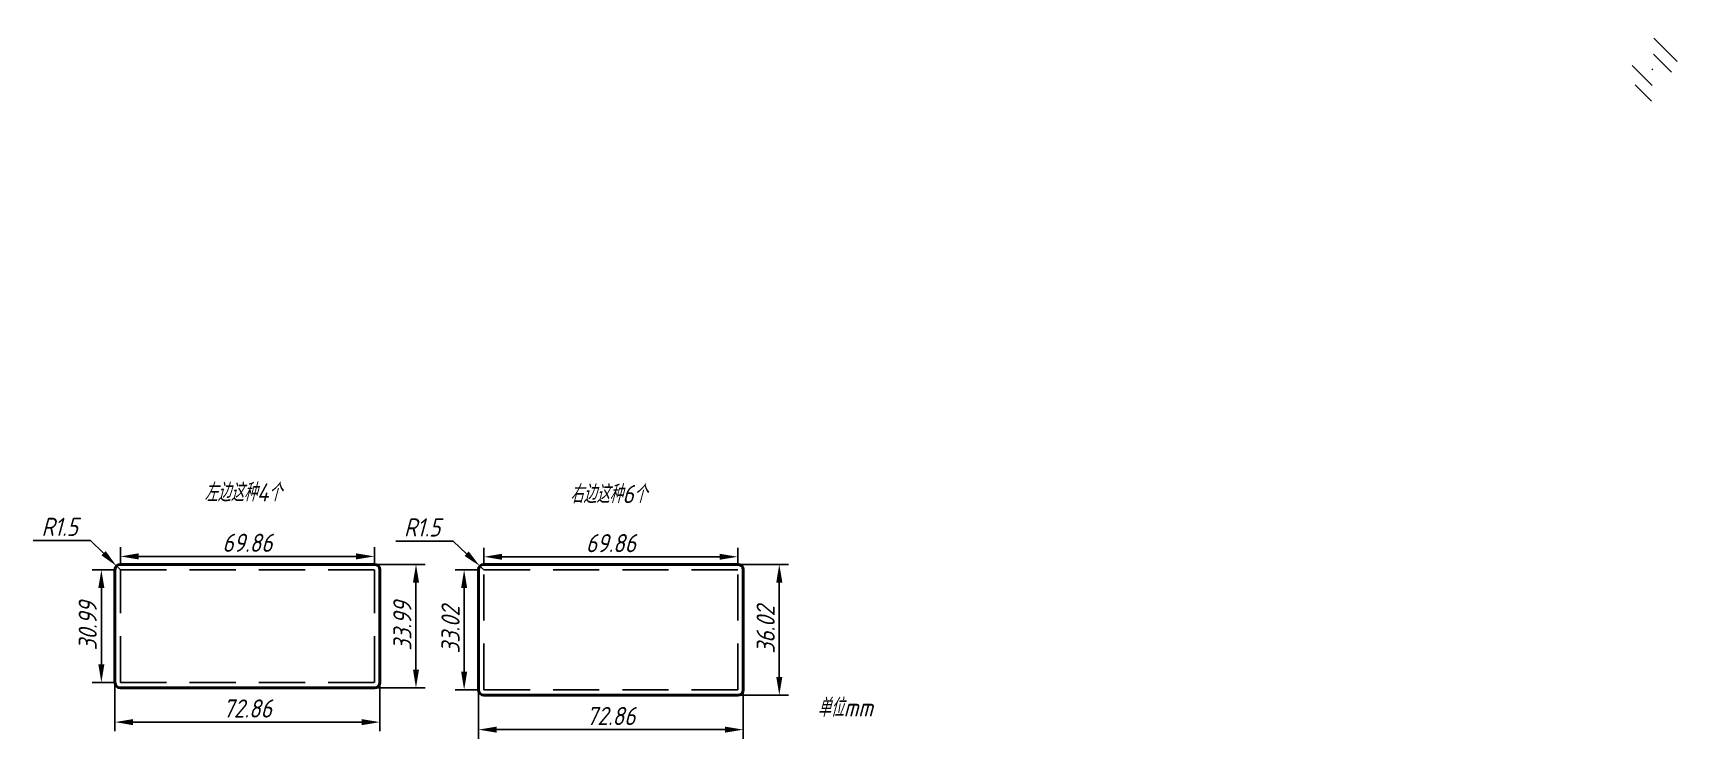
# Model space of a CAD drawing. Header units: millimetres. Extents: x -11 to 446, y -3 to 191.
import ezdxf

# ---------------------------------------------------------------- set-up
doc = ezdxf.new("R2010")
doc.units = ezdxf.units.MM
doc.linetypes.add('DASHED', pattern=[19.05, 12.7, -6.35])
doc.layers.add('101', color=7, linetype='Continuous', lineweight=40)
doc.layers.add('标注', color=6, linetype='Continuous')
doc.layers.add('虚线', color=2, linetype='DASHED')
doc.styles.add('gb', font='gbeitc.shx', dxfattribs={"bigfont": 'gbcbig.shx'})
doc.dimstyles.new('ISO-25', dxfattribs={"dimscale": 2, "dimtxt": 2.5, "dimasz": 2.5, "dimexe": 1.25, "dimexo": 0.625, "dimtad": 1, "dimtoh": 1, "dimdsep": 46, "dimtxsty": 'gb', "dimcen": 2.5, "dimadec": 0, "dimazin": 0, "dimtfac": 1, "dimtmove": 0, "dimatfit": 3, "dimfxl": 0, "dimarcsym": 0})
doc.dimstyles.new('ISO-25$4', dxfattribs={"dimscale": 2, "dimtxt": 2.5, "dimasz": 2.5, "dimexe": 1.25, "dimexo": 0.625, "dimtad": 1, "dimtoh": 1, "dimdsep": 46, "dimtxsty": 'gb', "dimcen": 2.5, "dimadec": 0, "dimazin": 0, "dimtfac": 1, "dimtmove": 0, "dimatfit": 3, "dimfxl": 0, "dimarcsym": 0})

# ---------------------------------------------------------------- blocks, each defined once
blk = doc.blocks.new('*D26')
at = {"layer": 'Defpoints', "color": 0, "transparency": 16777216}
for p in [(10.99, 17.09), (83.85, 17.09), (83.85, 1.57)]:
    blk.add_point(p, dxfattribs=at)
at = {"layer": '标注', "color": 0, "lineweight": -2, "transparency": 16777216}
for p, q in [((10.99, 15.84), (10.99, -0.93)), ((83.85, 15.84), (83.85, -0.93)), ((15.99, 1.57), (78.85, 1.57))]:
    blk.add_line(p, q, dxfattribs=at)
at = {"layer": '标注', "color": 0, "transparency": 16777216}
for points in [[(15.99, 2.4), (15.99, 0.73), (10.99, 1.57)], [(78.85, 2.4), (78.85, 0.73), (83.85, 1.57)]]:
    blk.add_solid(points, dxfattribs=at)
at = {"layer": '标注', "color": 0, "transparency": 16777216, "insert": (47.42, 5.32), "char_height": 5, "attachment_point": 5, "style": 'gb'}
blk.add_mtext('72.86', dxfattribs=at)
blk = doc.blocks.new('*D27')
at = {"layer": 'Defpoints', "color": 0, "transparency": 16777216}
for p in [(78.86, 44.99), (77.28, 11), (93.81, 11)]:
    blk.add_point(p, dxfattribs=at)
at = {"layer": '标注', "color": 0, "lineweight": -2, "transparency": 16777216}
for p, q in [((80.11, 44.99), (96.31, 44.99)), ((93.81, 39.99), (93.81, 16)), ((78.53, 11), (96.31, 11))]:
    blk.add_line(p, q, dxfattribs=at)
at = {"layer": '标注', "color": 0, "transparency": 16777216}
for points in [[(92.98, 39.99), (94.64, 39.99), (93.81, 44.99)], [(92.98, 16), (94.64, 16), (93.81, 11)]]:
    blk.add_solid(points, dxfattribs=at)
at = {"layer": '标注', "color": 0, "transparency": 16777216, "insert": (90.06, 27.99), "char_height": 5, "attachment_point": 5, "rotation": 90, "style": 'gb'}
blk.add_mtext('33.99', dxfattribs=at)
blk = doc.blocks.new('*D28')
at = {"layer": 'Defpoints', "color": 0, "transparency": 16777216}
for p in [(11.42, 44.54), (12.49, 43.49)]:
    blk.add_point(p, dxfattribs=at)
at = {"layer": '标注', "color": 0, "lineweight": -2, "transparency": 16777216}
for p, q in [((-11.48, 51.56), (4.3, 51.56)), ((4.3, 51.56), (7.86, 48.05)), ((12.49, 43.49), (11.42, 44.54))]:
    blk.add_line(p, q, dxfattribs=at)
at = {"layer": '标注', "color": 0, "transparency": 16777216}
blk.add_solid([(8.44, 48.64), (7.27, 47.46), (11.42, 44.54)], dxfattribs=at)
at = {"layer": '标注', "color": 0, "transparency": 16777216, "insert": (-4.22, 55.31), "char_height": 5, "attachment_point": 5, "style": 'gb'}
blk.add_mtext('R1.5', dxfattribs=at)
blk = doc.blocks.new('*D29')
at = {"layer": 'Defpoints', "color": 0, "transparency": 16777216}
for p in [(12.49, 43.49), (7.25, 12.5), (12.49, 12.5)]:
    blk.add_point(p, dxfattribs=at)
at = {"layer": '标注', "color": 0, "lineweight": -2, "transparency": 16777216}
for p, q in [((11.24, 43.49), (4.75, 43.49)), ((7.25, 38.49), (7.25, 17.5)), ((11.24, 12.5), (4.75, 12.5))]:
    blk.add_line(p, q, dxfattribs=at)
at = {"layer": '标注', "color": 0, "transparency": 16777216}
for points in [[(6.41, 38.49), (8.08, 38.49), (7.25, 43.49)], [(6.41, 17.5), (8.08, 17.5), (7.25, 12.5)]]:
    blk.add_solid(points, dxfattribs=at)
at = {"layer": '标注', "color": 0, "transparency": 16777216, "insert": (3.5, 28), "char_height": 5, "attachment_point": 5, "rotation": 90, "style": 'gb'}
blk.add_mtext('30.99', dxfattribs=at)
blk = doc.blocks.new('*D30')
at = {"layer": 'Defpoints', "color": 0, "transparency": 16777216}
for p in [(82.35, 47.17), (12.49, 43.49), (82.35, 43.49)]:
    blk.add_point(p, dxfattribs=at)
at = {"layer": '标注', "color": 0, "lineweight": -2, "transparency": 16777216}
for p, q in [((12.49, 44.74), (12.49, 49.67)), ((17.49, 47.17), (77.35, 47.17)), ((82.35, 44.74), (82.35, 49.67))]:
    blk.add_line(p, q, dxfattribs=at)
at = {"layer": '标注', "color": 0, "transparency": 16777216}
for points in [[(17.49, 48.01), (17.49, 46.34), (12.49, 47.17)], [(77.35, 48.01), (77.35, 46.34), (82.35, 47.17)]]:
    blk.add_solid(points, dxfattribs=at)
at = {"layer": '标注', "color": 0, "transparency": 16777216, "insert": (47.42, 50.92), "char_height": 5, "attachment_point": 5, "style": 'gb'}
blk.add_mtext('69.86', dxfattribs=at)
blk = doc.blocks.new('*D31')
at = {"layer": 'Defpoints', "color": 0, "transparency": 16777216}
for p in [(110.99, 12.52), (183.85, 12.52), (183.85, -0.5)]:
    blk.add_point(p, dxfattribs=at)
at = {"layer": '标注', "color": 0, "lineweight": -2, "transparency": 16777216}
for p, q in [((110.99, 11.27), (110.99, -3)), ((183.85, 11.27), (183.85, -3)), ((115.99, -0.5), (178.85, -0.5))]:
    blk.add_line(p, q, dxfattribs=at)
at = {"layer": '标注', "color": 0, "transparency": 16777216}
for points in [[(115.99, 0.33), (115.99, -1.33), (110.99, -0.5)], [(178.85, 0.33), (178.85, -1.33), (183.85, -0.5)]]:
    blk.add_solid(points, dxfattribs=at)
at = {"layer": '标注', "color": 0, "transparency": 16777216, "insert": (147.42, 3.25), "char_height": 5, "attachment_point": 5, "style": 'gb'}
blk.add_mtext('72.86', dxfattribs=at)
blk = doc.blocks.new('*D32')
at = {"layer": 'Defpoints', "color": 0, "transparency": 16777216}
for p in [(178.54, 44.99), (178.54, 8.97), (193.76, 8.97)]:
    blk.add_point(p, dxfattribs=at)
at = {"layer": '标注', "color": 0, "lineweight": -2, "transparency": 16777216}
for p, q in [((179.79, 44.99), (196.26, 44.99)), ((193.76, 39.99), (193.76, 13.97)), ((179.79, 8.97), (196.26, 8.97))]:
    blk.add_line(p, q, dxfattribs=at)
at = {"layer": '标注', "color": 0, "transparency": 16777216}
for points in [[(192.93, 39.99), (194.6, 39.99), (193.76, 44.99)], [(192.93, 13.97), (194.6, 13.97), (193.76, 8.97)]]:
    blk.add_solid(points, dxfattribs=at)
at = {"layer": '标注', "color": 0, "transparency": 16777216, "insert": (190.01, 26.98), "char_height": 5, "attachment_point": 5, "rotation": 90, "style": 'gb'}
blk.add_mtext('36.02', dxfattribs=at)
blk = doc.blocks.new('*D33')
at = {"layer": 'Defpoints', "color": 0, "transparency": 16777216}
for p in [(112.49, 43.49), (107.06, 10.47), (112.49, 10.47)]:
    blk.add_point(p, dxfattribs=at)
at = {"layer": '标注', "color": 0, "lineweight": -2, "transparency": 16777216}
for p, q in [((111.24, 43.49), (104.56, 43.49)), ((107.06, 38.49), (107.06, 15.47)), ((111.24, 10.47), (104.56, 10.47))]:
    blk.add_line(p, q, dxfattribs=at)
at = {"layer": '标注', "color": 0, "transparency": 16777216}
for points in [[(106.22, 38.49), (107.89, 38.49), (107.06, 43.49)], [(106.22, 15.47), (107.89, 15.47), (107.06, 10.47)]]:
    blk.add_solid(points, dxfattribs=at)
at = {"layer": '标注', "color": 0, "transparency": 16777216, "insert": (103.31, 26.98), "char_height": 5, "attachment_point": 5, "rotation": 90, "style": 'gb'}
blk.add_mtext('33.02', dxfattribs=at)
blk = doc.blocks.new('*D34')
at = {"layer": 'Defpoints', "color": 0, "transparency": 16777216}
for p in [(182.35, 47.07), (112.49, 43.49), (182.35, 43.49)]:
    blk.add_point(p, dxfattribs=at)
at = {"layer": '标注', "color": 0, "lineweight": -2, "transparency": 16777216}
for p, q in [((112.49, 44.74), (112.49, 49.57)), ((117.49, 47.07), (177.35, 47.07)), ((182.35, 44.74), (182.35, 49.57))]:
    blk.add_line(p, q, dxfattribs=at)
at = {"layer": '标注', "color": 0, "transparency": 16777216}
for points in [[(117.49, 47.9), (117.49, 46.24), (112.49, 47.07)], [(177.35, 47.9), (177.35, 46.24), (182.35, 47.07)]]:
    blk.add_solid(points, dxfattribs=at)
at = {"layer": '标注', "color": 0, "transparency": 16777216, "insert": (147.42, 50.82), "char_height": 5, "attachment_point": 5, "style": 'gb'}
blk.add_mtext('69.86', dxfattribs=at)
blk = doc.blocks.new('*D35')
at = {"layer": 'Defpoints', "color": 0, "transparency": 16777216}
for p in [(111.39, 44.51), (112.49, 43.49)]:
    blk.add_point(p, dxfattribs=at)
at = {"layer": '标注', "color": 0, "lineweight": -2, "transparency": 16777216}
for p, q in [((88.24, 51.4), (104.02, 51.4)), ((104.02, 51.4), (107.74, 47.92)), ((112.49, 43.49), (111.39, 44.51))]:
    blk.add_line(p, q, dxfattribs=at)
at = {"layer": '标注', "color": 0, "transparency": 16777216}
blk.add_solid([(108.31, 48.53), (107.17, 47.31), (111.39, 44.51)], dxfattribs=at)
at = {"layer": '标注', "color": 0, "transparency": 16777216, "insert": (95.5, 55.15), "char_height": 5, "attachment_point": 5, "style": 'gb'}
blk.add_mtext('R1.5', dxfattribs=at)

msp = doc.modelspace()

# ---------------------------------------------------------------- hatches: boundary and pattern name
at = {"layer": '标注'}
h = msp.add_hatch(dxfattribs=at)
h.set_pattern_fill('ANSI31', color=256, angle=90)
edge = h.paths.add_edge_path()
edge.add_line((424.358, 182.916), (433.727, 171.431))
edge.add_line((434.431, 191.134), (443.8, 179.649))
h.paths.add_polyline_path([(441.587, 168.025), (446.43, 171.976), (442.479, 176.819), (437.636, 172.868)], flags=25)
h.paths.add_polyline_path([(441.587, 168.025), (446.43, 171.976), (442.479, 176.819), (437.636, 172.868)], flags=25)

# ---------------------------------------------------------------- linework, layer by layer
at = {"layer": '101'}
for p, q in [((10.99, 12.5), (10.99, 43.49)), ((12.49, 44.99), (82.35, 44.99)), ((83.85, 12.5), (83.85, 43.49)), ((110.99, 10.47), (110.99, 43.49)), ((112.49, 44.99), (182.35, 44.99)), ((183.85, 10.47), (183.85, 43.49)), ((12.49, 11), (82.35, 11)), ((112.49, 8.97), (182.35, 8.97))]:
    msp.add_line(p, q, dxfattribs=at)
for centre, start, end in [((12.49, 43.49), 90, 180), ((82.35, 43.49), 0, 90), ((112.49, 43.49), 90, 180), ((182.35, 43.49), 0, 90), ((12.49, 12.5), 180, 270), ((82.35, 12.5), 270, 0), ((112.49, 10.47), 180, 270), ((182.35, 10.47), 270, 0)]:
    msp.add_arc(centre, 1.5, start, end, dxfattribs=at)
at = {"layer": '虚线'}
for p, q in [((12.49, 12.5), (12.49, 43.49)), ((12.49, 43.49), (82.35, 43.49)), ((82.35, 12.5), (82.35, 43.49)), ((112.49, 10.47), (112.49, 43.49)), ((112.49, 43.49), (182.35, 43.49)), ((182.35, 10.47), (182.35, 43.49)), ((12.49, 12.5), (82.35, 12.5)), ((112.49, 10.47), (182.35, 10.47))]:
    msp.add_line(p, q, dxfattribs=at)

# ---------------------------------------------------------------- texts
at = {"layer": '标注', "char_height": 5, "attachment_point": 1, "style": 'gb'}
for s, width, heights, insert in [('左边这种4个', 23.85958, [9.428], (35.587, 67.285)), ('右边这种6个', 23.85958, [9.428], (136.185, 66.828)), ('单位mm', 26.16804, [0], (204.264, 8.102))]:
    msp.add_mtext_dynamic_manual_height_columns(s, width=width, gutter_width=25, heights=heights, dxfattribs=dict(at, insert=insert))

# ---------------------------------------------------------------- dimensions: what is measured, and where the dimension line sits
at = {"layer": '标注'}
dim = msp.add_radius_dim(center=(12.49, 43.49), mpoint=(11.421, 44.542), dimstyle='ISO-25$4', dxfattribs=at)
dim.commit()
dim.dimension.update_dxf_attribs({"geometry": '*D28', "text_midpoint": (-4.216, 55.309)})
dim = msp.add_radius_dim(center=(112.49, 43.49), mpoint=(111.393, 44.513), dimstyle='ISO-25$4', dxfattribs=at)
dim.commit()
dim.dimension.update_dxf_attribs({"geometry": '*D35', "text_midpoint": (95.505, 51.396), "dimtype": 164})
for base, p1, p2, picture, middle in [((82.35, 47.175), (12.49, 43.49), (82.35, 43.49), '*D30', (47.42, 50.925)), ((182.35, 47.07), (112.49, 43.49), (182.35, 43.49), '*D34', (147.42, 50.82))]:
    dim = msp.add_linear_dim(base=base, p1=p1, p2=p2, dimstyle='ISO-25', dxfattribs=at)
    dim.commit()
    dim.dimension.update_dxf_attribs({"geometry": picture, "text_midpoint": middle})
dim = msp.add_linear_dim(base=(7.248, 12.5), p1=(12.49, 43.49), p2=(12.49, 12.5), angle=90, dimstyle='ISO-25', dxfattribs=at)
dim.commit()
dim.dimension.update_dxf_attribs({"geometry": '*D29', "text_midpoint": (7.248, 27.995), "dimtype": 160})
for base, p1, p2, picture, middle in [((93.811, 11), (78.858, 44.99), (77.281, 11), '*D27', (90.061, 27.995)), ((107.056, 10.47), (112.49, 43.49), (112.49, 10.47), '*D33', (103.306, 26.98)), ((193.764, 8.97), (178.535, 44.99), (178.535, 8.97), '*D32', (190.014, 26.98))]:
    dim = msp.add_linear_dim(base=base, p1=p1, p2=p2, angle=90, dimstyle='ISO-25', dxfattribs=at)
    dim.commit()
    dim.dimension.update_dxf_attribs({"geometry": picture, "text_midpoint": middle})
for base, p1, p2, picture, middle in [((83.85, 1.568), (10.99, 17.086), (83.85, 17.086), '*D26', (47.42, 1.568)), ((183.85, -0.5), (110.99, 12.517), (183.85, 12.517), '*D31', (147.42, -0.5))]:
    dim = msp.add_linear_dim(base=base, p1=p1, p2=p2, dimstyle='ISO-25', dxfattribs=at)
    dim.commit()
    dim.dimension.update_dxf_attribs({"geometry": picture, "text_midpoint": middle, "dimtype": 160})

doc.saveas('drawing.dxf')
